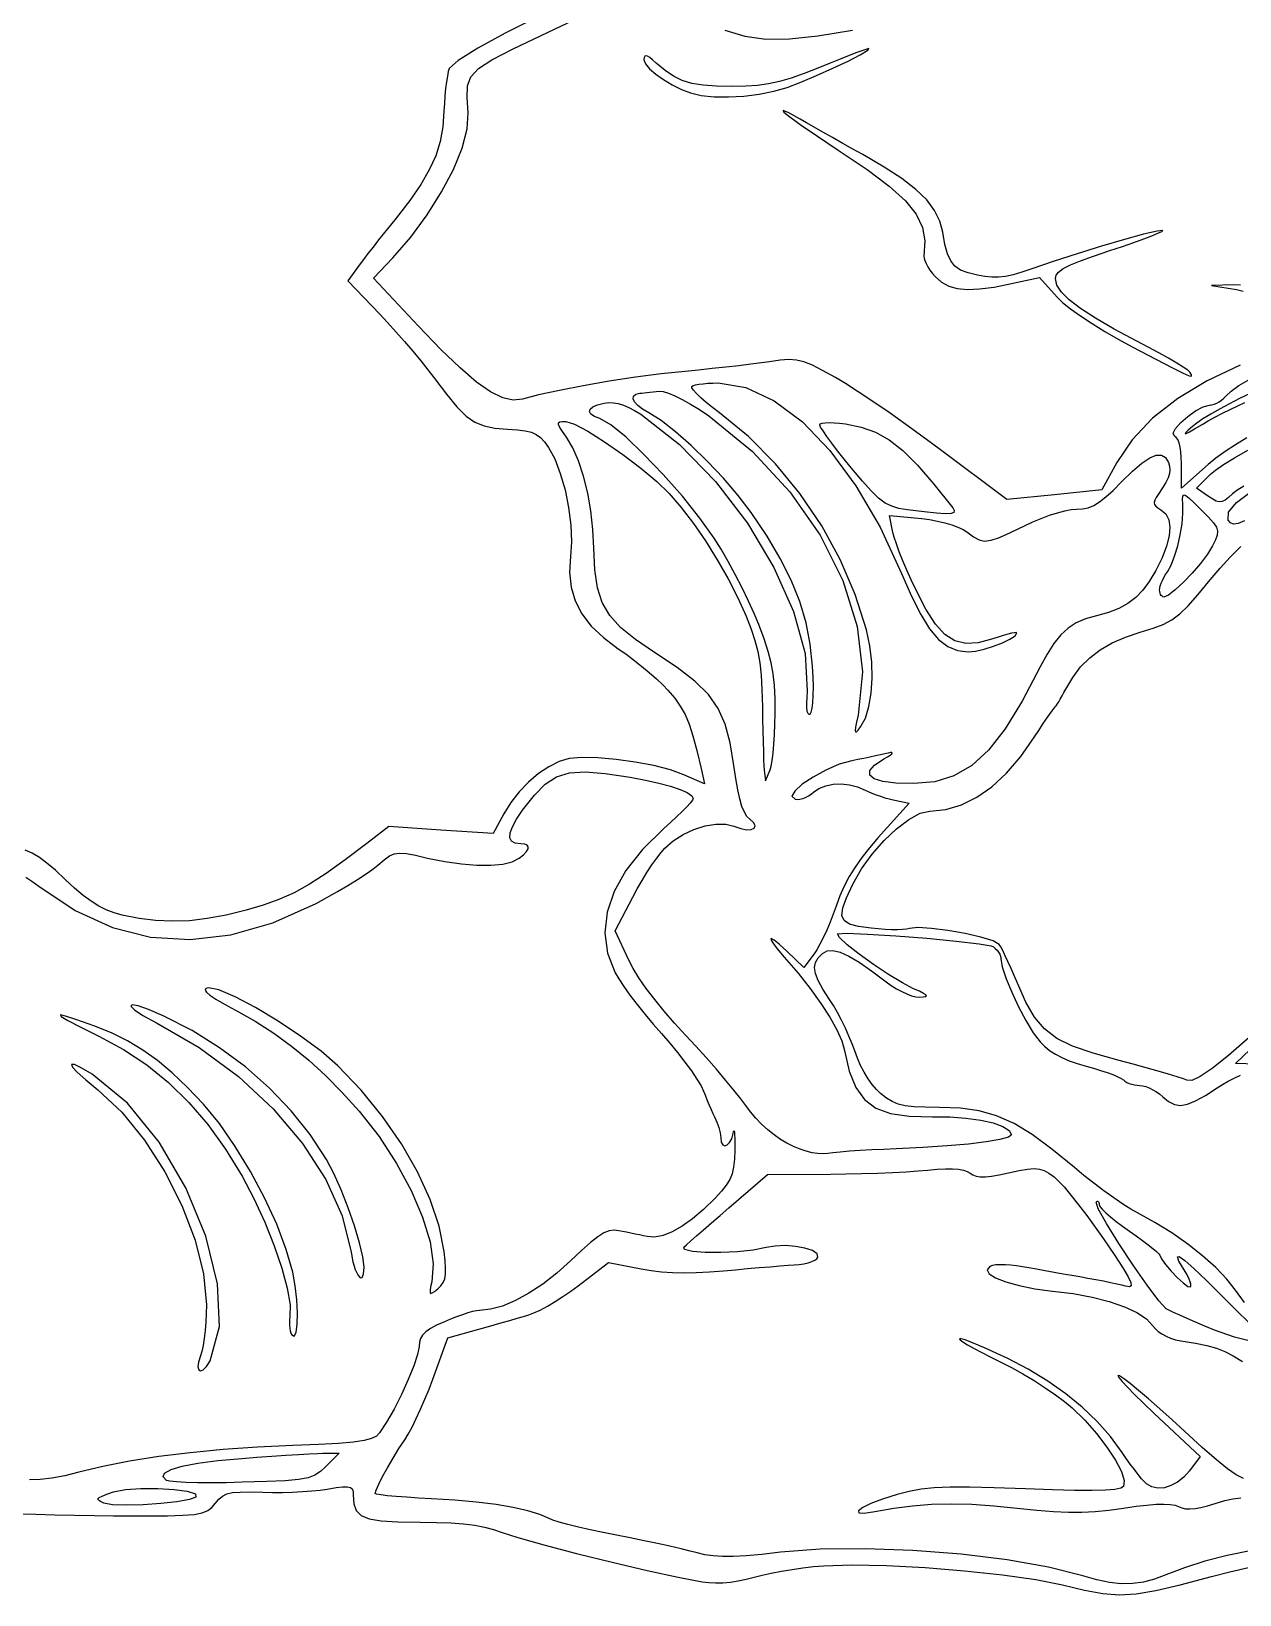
# Model space of a CAD drawing. Header units: metres. Extents: x 225 to 2031, y 224 to 1081.
# Drawn here: x 609.8 to 923.5, y 229.6 to 635.2 of the extents above; entities that cross this region are included whole.
import ezdxf

# ---------------------------------------------------------------- set-up
doc = ezdxf.new("R2010")
doc.units = ezdxf.units.M
doc.layers.add('rockery', color=7, linetype='Continuous')

msp = doc.modelspace()

# ---------------------------------------------------------------- linework, layer by layer
at = {"layer": 'rockery'}
for points in [[(740.97, 638.78), (732.85, 634.65), (725.74, 630.74), (720.58, 627.54), (718.3, 625.53), (718.05, 624.71), (717.8, 623.52), (717.56, 622.03), (717.35, 620.3), (717.17, 618.41), (717.03, 616.42), (716.93, 614.4), (716.62, 610.35), (715.91, 606.56), (714.77, 602.89), (713.11, 599.2), (710.89, 595.37), (708.04, 591.25), (704.5, 586.71), (703.01, 584.86), (701.48, 582.95), (699.96, 581.03), (698.51, 579.18), (697.2, 577.48), (696.07, 575.99), (695.18, 574.79), (692.01, 570.44), (700.25, 561.81), (702.28, 559.63), (704.45, 557.22), (706.67, 554.69), (708.84, 552.14), (710.89, 549.66), (712.72, 547.36), (714.26, 545.34), (717.56, 540.98), (720.28, 537.71), (722.67, 535.35), (724.95, 533.76), (727.35, 532.77), (730.11, 532.23), (733.45, 531.96), (736.02, 531.79), (738.03, 531.55), (739.61, 531.16), (740.89, 530.59), (741.97, 529.77), (742.98, 528.66), (744.05, 527.19), (745.68, 524.21), (747.12, 520.45), (748.34, 516.18), (749.26, 511.63), (749.85, 507.07), (750.05, 502.75), (749.8, 498.91), (749.54, 494.81), (749.93, 490.98), (750.99, 487.39), (752.73, 484.02), (755.16, 480.85), (758.3, 477.85), (762.16, 474.98), (764.09, 473.64), (766.13, 472.12), (768.19, 470.49), (770.19, 468.82), (772.05, 467.17), (773.7, 465.61), (775.05, 464.2), (776.82, 462.13), (778.27, 460.1), (779.49, 457.92), (780.56, 455.4), (781.55, 452.35), (782.56, 448.57), (783.67, 443.87), (784.56, 439.92), (779.18, 442.29), (775.7, 443.54), (771.38, 444.65), (766.57, 445.58), (761.63, 446.27), (756.9, 446.68), (752.73, 446.76), (749.45, 446.46), (746.85, 445.69), (744.15, 444.37), (741.46, 442.58), (738.85, 440.39), (736.42, 437.88), (734.25, 435.11), (732.44, 432.17), (729.67, 427.01), (716.15, 427.94), (702.62, 428.87), (696.93, 424.47), (691.25, 420.17), (686.36, 416.7), (682.02, 413.91), (678, 411.68), (674.08, 409.9), (670.02, 408.42), (665.6, 407.12), (660.37, 405.86), (655.48, 404.97), (650.86, 404.43), (646.42, 404.26), (642.08, 404.44), (637.78, 404.97), (633.42, 405.85), (631.29, 406.45), (629.28, 407.23), (627.32, 408.22), (625.33, 409.46), (623.27, 410.99), (621.06, 412.87), (618.63, 415.12), (616.09, 417.5), (613.88, 419.38), (611.92, 420.84), (610.07, 421.94), (608.25, 422.74)], [(923.6, 548.53), (915.02, 544.51), (907.4, 539.9), (900.87, 534.77), (895.54, 529.2), (891.55, 523.28), (887.71, 516.16), (875.35, 514.93), (862.99, 513.7), (845.47, 526.84), (841.21, 529.99), (836.82, 533.15), (832.45, 536.22), (828.28, 539.09), (824.46, 541.63), (821.16, 543.75), (818.54, 545.31), (815.18, 547.19), (812.54, 548.54), (810.37, 549.41), (808.43, 549.88), (806.47, 550), (804.22, 549.84), (801.44, 549.45), (799.3, 549.14), (796.61, 548.79), (793.49, 548.41), (790.09, 548.02), (786.54, 547.64), (782.96, 547.27), (779.5, 546.94), (773.34, 546.28), (766.65, 545.39), (759.79, 544.35), (753.09, 543.2), (746.87, 542.01), (741.49, 540.82), (737.27, 539.71), (734.87, 539.44), (732.16, 540.05), (729.03, 541.6), (725.38, 544.16), (721.11, 547.81), (716.14, 552.61), (710.35, 558.64), (698.65, 571.14), (703.66, 576.4), (708.34, 581.75), (712.6, 587.53), (716.32, 593.47), (719.37, 599.34), (721.62, 604.88), (722.94, 609.86), (723.21, 614.01), (722.92, 618), (723.04, 620.99), (723.93, 623.36), (725.92, 625.48), (729.39, 627.73), (734.67, 630.48), (742.13, 634.11), (750.68, 638.13)], [(789.82, 635.41), (795.04, 633.86), (800.47, 633.15), (806.61, 633.22), (813.93, 634.01), (822.93, 635.45)], [(923.67, 569.31), (921.92, 569.36), (916.18, 569.17), (922.59, 568.15), (924.36, 567.78)], [(925.32, 529.67), (922.36, 527.9), (919.65, 526.13), (917.26, 524.41), (915.28, 522.79), (908.35, 516.61), (908.35, 523.03), (908.31, 524.6), (908.18, 526.03), (907.99, 527.3), (907.72, 528.37), (907.39, 529.22), (907, 529.82), (906.57, 530.14), (906.2, 530.86), (906.81, 532.11), (908.16, 533.65), (909.98, 535.26), (912.01, 536.7), (913.99, 537.75), (915.65, 538.18), (916.23, 538.25), (916.86, 538.43), (917.51, 538.7), (918.16, 539.06), (918.78, 539.48), (919.34, 539.95), (919.83, 540.47), (921.25, 541.82), (923.24, 543.24), (925.67, 544.65)], [(926.15, 541.22), (923.45, 539.9), (920.79, 538.53), (918.25, 537.15), (915.93, 535.82), (913.92, 534.6), (912.32, 533.53), (911.2, 532.67), (910.11, 531.69), (909.46, 531.06), (909.28, 530.77), (909.59, 530.83), (910.41, 531.26), (911.77, 532.04), (913.7, 533.19), (915.27, 534.1), (917.05, 535.08), (918.98, 536.08), (920.97, 537.08), (922.94, 538.02), (924.81, 538.87)], [(924.51, 517.15), (922.73, 515.99), (921.62, 515.14), (920.54, 514.18), (919.65, 513.52), (918.88, 513.16), (918.16, 513.08), (917.39, 513.28), (916.5, 513.75), (915.4, 514.48), (912.29, 516.66), (915.86, 520.24), (917.17, 521.3), (919.3, 522.75), (922.13, 524.5), (925.53, 526.48)], [(924.69, 508.15), (923.06, 507.48), (921.89, 507.32), (921.07, 507.62), (920.46, 508.32), (920.46, 508.32), (920.54, 510.38), (922.66, 512.93), (926.44, 515.77)], [(925.94, 374.15), (920.52, 369.44), (916.32, 366.09), (913.21, 363.97), (911.06, 362.99), (909.73, 363.02), (908.84, 363.38), (907.24, 363.91), (905.02, 364.59), (902.3, 365.38), (899.18, 366.26), (895.78, 367.18), (892.19, 368.13), (885.39, 370.03), (880.09, 371.88), (875.99, 373.9), (872.8, 376.33), (870.23, 379.37), (867.97, 383.27), (865.75, 388.23), (864.93, 390.18), (864.11, 392.06), (863.32, 393.8), (862.59, 395.35), (861.95, 396.65), (861.42, 397.63), (861.04, 398.23), (859.44, 399.16), (856.3, 400.14), (852.2, 401.09), (847.72, 401.89), (843.43, 402.44), (839.91, 402.64), (837.72, 402.39), (837.01, 402.23), (835.96, 402.12), (834.64, 402.07), (833.1, 402.08), (831.41, 402.14), (829.62, 402.27), (827.8, 402.46), (824.5, 402.93), (822.18, 403.54), (820.78, 404.45), (820.22, 405.79), (820.46, 407.72), (821.43, 410.39), (823.07, 413.94), (825.29, 417.86), (828.05, 421.68), (831.14, 425.22), (834.37, 428.29), (837.56, 430.71), (840.51, 432.3), (843.02, 432.87), (847.19, 433.27), (851.27, 434.45), (855.27, 436.43), (859.16, 439.18), (862.96, 442.71), (866.65, 447.02), (870.22, 452.09), (871.29, 453.74), (872.31, 455.29), (873.25, 456.69), (874.08, 457.91), (874.76, 458.88), (875.27, 459.57), (875.56, 459.92), (875.79, 460.19), (876.1, 460.63), (876.48, 461.22), (876.9, 461.93), (877.36, 462.73), (877.84, 463.59), (878.31, 464.49), (880.11, 467.54), (882.18, 470.24), (884.56, 472.62), (887.27, 474.7), (890.34, 476.49), (893.79, 478.01), (897.66, 479.3), (900.98, 480.3), (903.61, 481.28), (905.83, 482.44), (907.9, 483.99), (910.07, 486.1), (912.63, 489), (915.82, 492.86), (918.38, 495.87), (921.03, 498.75), (923.78, 501.5)], [(608.41, 415.72), (609.97, 414.71), (611.79, 413.34), (621.2, 407.05), (630.86, 402.65), (640.79, 400.14), (651.02, 399.51), (661.57, 400.76), (672.47, 403.9), (683.73, 408.92), (686.52, 410.42), (689.31, 411.99), (692, 413.57), (694.49, 415.11), (696.69, 416.54), (698.49, 417.8), (699.79, 418.84), (701.43, 420.25), (702.76, 421.22), (704.01, 421.79), (705.41, 421.98), (707.16, 421.84), (709.5, 421.4), (712.64, 420.67), (717.14, 419.75), (721.44, 419.14), (725.45, 418.82), (729.05, 418.81), (732.16, 419.11), (734.65, 419.71), (736.43, 420.61), (737.56, 421.54), (738.33, 422.35), (738.75, 423.04), (738.81, 423.59), (738.52, 423.99), (737.88, 424.24), (736.87, 424.33), (735.43, 424.51), (734.49, 425.05), (734.05, 425.94), (734.11, 427.2), (734.68, 428.8), (735.74, 430.76), (737.31, 433.06), (740.39, 436.98), (743.23, 439.84), (746.16, 441.73), (749.5, 442.76), (753.59, 443.02), (758.73, 442.62), (765.27, 441.65), (769.2, 440.92), (772.72, 440.14), (775.75, 439.31), (778.22, 438.48), (780.07, 437.65), (781.23, 436.85), (781.62, 436.11), (781.41, 435.68), (780.83, 434.94), (779.93, 433.94), (778.74, 432.73), (777.32, 431.36), (775.71, 429.86), (773.96, 428.3), (768.44, 422.9), (764.13, 417.45), (761.06, 412.01), (759.24, 406.6), (758.67, 401.25), (759.37, 395.99), (761.35, 390.87), (762.27, 389.3), (763.57, 387.34), (765.2, 385.1), (767.07, 382.65), (769.11, 380.11), (771.24, 377.57), (773.4, 375.12), (775.53, 372.69), (777.58, 370.21), (779.48, 367.76), (781.18, 365.44), (782.59, 363.34), (783.66, 361.55), (784.32, 360.17), (784.77, 358.98), (785.26, 357.77), (785.75, 356.57), (786.24, 355.42), (786.69, 354.39), (787.11, 353.5), (787.45, 352.8), (787.75, 352.18), (788.03, 351.5), (788.27, 350.78), (788.47, 350.07), (788.62, 349.37), (788.72, 348.73), (788.76, 348.17), (788.9, 346.98), (789.28, 346.28), (789.82, 346.05), (790.44, 346.25), (791.06, 346.86), (791.6, 347.86), (791.97, 349.22), (792.1, 349.76), (792.21, 349.87), (792.3, 349.59), (792.37, 348.94), (792.41, 347.94), (792.43, 346.63), (792.41, 345.02), (792.32, 342.53), (792.11, 340.49), (791.73, 338.78), (791.11, 337.25), (790.2, 335.78), (788.96, 334.23), (787.32, 332.47), (784.32, 329.53), (781.45, 327.09), (778.73, 325.14), (776.17, 323.7), (773.79, 322.76), (771.61, 322.35), (769.64, 322.48), (768.71, 322.67), (767.66, 322.89), (766.55, 323.12), (765.42, 323.36), (764.31, 323.59), (763.27, 323.8), (762.34, 324), (761.09, 324.13), (759.83, 323.96), (758.46, 323.41), (756.87, 322.42), (754.97, 320.93), (752.64, 318.88), (749.8, 316.2), (746.19, 312.96), (742.57, 310.14), (738.98, 307.76), (735.48, 305.86), (732.14, 304.46), (729, 303.6), (726.11, 303.31), (725.37, 303.23), (724.35, 303.01), (723.11, 302.67), (721.7, 302.21), (720.18, 301.67), (718.61, 301.06), (717.04, 300.39), (715.01, 299.45), (713.42, 298.59), (712.23, 297.77), (711.38, 296.94), (710.83, 296.05), (710.54, 295.07), (710.45, 293.95), (710.09, 291.91), (709.12, 288.94), (707.67, 285.37), (705.91, 281.52), (703.98, 277.71), (702.03, 274.29), (700.21, 271.56), (699.37, 270.72), (698.11, 270.06), (696.21, 269.55), (693.44, 269.15), (689.58, 268.83), (684.4, 268.56), (677.68, 268.3), (668.55, 267.88), (659.64, 267.24), (651.05, 266.4), (642.9, 265.38), (635.29, 264.18), (628.35, 262.83), (622.18, 261.33), (618.49, 260.42), (615.14, 259.79), (612.11, 259.45), (609.38, 259.38)], [(924.69, 305.33), (922.39, 308.58), (920.13, 311.45), (917.25, 314.45), (913.84, 317.5), (910, 320.52), (905.84, 323.43), (901.46, 326.15), (896.94, 328.61), (895.22, 329.57), (893.12, 330.89), (890.76, 332.5), (888.22, 334.32), (885.61, 336.29), (883.04, 338.33), (880.59, 340.36), (874.74, 345.17), (869.59, 348.94), (864.88, 351.77), (860.37, 353.78), (855.81, 355.08), (850.95, 355.78), (845.54, 355.99), (841.84, 356.02), (838.93, 356.15), (836.64, 356.4), (834.8, 356.84), (833.24, 357.49), (831.78, 358.39), (830.26, 359.59), (829.15, 360.65), (828.06, 361.94), (826.99, 363.43), (825.99, 365.09), (825.06, 366.86), (824.23, 368.72), (823.53, 370.62), (822.86, 372.48), (822.04, 374.49), (821.11, 376.58), (820.1, 378.65), (819.06, 380.64), (818.02, 382.45), (817.02, 384.01), (815.3, 386.66), (814.08, 388.87), (813.36, 390.71), (813.12, 392.26), (813.36, 393.6), (814.05, 394.79), (815.19, 395.93), (816.39, 396.57), (817.88, 396.69), (819.72, 396.26), (821.97, 395.26), (824.68, 393.66), (827.92, 391.43), (831.74, 388.55), (833.03, 387.62), (834.38, 386.77), (835.75, 386.02), (837.07, 385.41), (838.31, 384.94), (839.39, 384.66), (840.28, 384.58), (841.31, 384.64), (841.95, 384.74), (842.18, 384.92), (842, 385.19), (841.38, 385.57), (840.32, 386.1), (838.8, 386.78), (835.91, 388.28), (832.3, 390.49), (828.41, 393.1), (824.7, 395.78), (821.6, 398.2), (819.57, 400.05), (819.05, 401), (821.38, 401.15), (826.82, 400.95), (834.18, 400.49), (842.28, 399.86), (849.91, 399.15), (855.87, 398.46), (858.98, 397.89), (859.53, 397.62), (860.03, 397.25), (860.48, 396.8), (860.86, 396.29), (861.16, 395.75), (861.35, 395.19), (861.43, 394.63), (861.82, 392.42), (862.82, 389.38), (864.28, 385.84), (866.05, 382.11), (867.97, 378.52), (869.89, 375.37), (871.66, 373), (872.81, 371.83), (874.13, 370.77), (875.62, 369.79), (877.31, 368.9), (879.19, 368.09), (881.27, 367.35), (883.57, 366.69), (885.5, 366.16), (887.34, 365.6), (889.04, 365.03), (890.54, 364.48), (891.79, 363.96), (892.71, 363.49), (893.26, 363.11), (893.66, 362.78), (894.17, 362.48), (894.77, 362.22), (895.43, 362), (896.13, 361.83), (896.83, 361.72), (897.51, 361.68), (898.24, 361.6), (899.08, 361.38), (899.98, 361.02), (900.91, 360.56), (901.83, 360.01), (902.71, 359.38), (903.51, 358.7), (905.02, 357.48), (906.52, 356.74), (908.11, 356.52), (909.91, 356.82), (912.02, 357.67), (914.56, 359.09), (917.64, 361.08), (918.97, 361.93), (920.46, 362.76), (922.05, 363.57), (923.67, 364.31)], [(927.83, 367.23), (922.39, 367.38), (937.79, 382.08)], [(926.61, 241.07), (920.24, 239.73), (914.41, 238.23), (909.1, 236.56), (904.32, 234.73), (901.33, 233.61), (898.45, 232.85), (895.61, 232.45), (892.7, 232.41), (889.64, 232.73), (886.35, 233.4), (882.73, 234.43), (882.73, 234.43), (873.81, 236.72), (863.07, 238.62), (851.13, 240.08), (838.63, 241.06), (826.24, 241.51), (814.57, 241.36), (804.29, 240.58), (799.41, 240.04), (795.37, 239.67), (792, 239.47), (789.18, 239.45), (786.77, 239.61), (784.62, 239.93), (782.6, 240.43), (780.84, 240.89), (778.46, 241.47), (775.59, 242.13), (772.35, 242.84), (768.87, 243.58), (765.28, 244.31), (761.71, 245.01), (758.22, 245.71), (754.89, 246.42), (751.81, 247.12), (749.09, 247.79), (746.84, 248.39), (745.18, 248.91), (744.19, 249.31), (741.82, 250.38), (738.7, 251.35), (734.88, 252.21), (730.43, 252.97), (725.37, 253.6), (719.76, 254.11), (713.65, 254.47), (710.32, 254.65), (707.25, 254.84), (704.54, 255.05), (702.28, 255.25), (700.55, 255.46), (699.45, 255.64), (699.06, 255.81), (699.31, 256.69), (699.98, 258.21), (701, 260.2), (702.28, 262.52), (703.72, 264.99), (705.24, 267.47), (706.75, 269.78), (707.63, 271.2), (708.64, 273.06), (709.73, 275.26), (710.86, 277.7), (711.99, 280.28), (713.07, 282.91), (714.05, 285.5), (717.96, 296.22), (725.95, 298.45), (727.91, 299), (729.97, 299.58), (732.04, 300.16), (734.05, 300.74), (735.92, 301.28), (737.58, 301.76), (738.93, 302.15), (740.27, 302.65), (741.91, 303.42), (743.77, 304.42), (745.76, 305.59), (747.81, 306.89), (749.83, 308.28), (751.76, 309.71), (759.61, 315.78), (768.13, 314.08), (770.7, 313.64), (773.39, 313.33), (776.22, 313.14), (779.21, 313.07), (782.41, 313.13), (785.82, 313.3), (789.47, 313.6), (792.55, 313.89), (795.66, 314.17), (798.7, 314.43), (801.55, 314.66), (804.1, 314.86), (806.24, 315.02), (807.85, 315.12), (809.14, 315.23), (810.36, 315.42), (811.46, 315.67), (812.41, 315.98), (813.18, 316.33), (813.72, 316.71), (814, 317.11), (813.75, 318.02), (812.54, 318.83), (810.61, 319.48), (808.2, 319.93), (805.55, 320.13), (802.9, 320.03), (800.51, 319.6), (797.21, 318.95), (793.13, 318.53), (788.78, 318.34), (784.7, 318.37), (781.39, 318.63), (779.38, 319.09), (779.18, 319.77), (779.85, 320.36), (780.97, 321.34), (782.47, 322.65), (784.29, 324.23), (786.34, 326.02), (788.57, 327.95), (790.89, 329.97), (800.86, 338.62), (817.23, 338.69), (821.21, 338.73), (825.33, 338.82), (829.42, 338.94), (833.34, 339.1), (836.93, 339.28), (840.04, 339.49), (842.51, 339.71), (844.97, 339.93), (847.11, 340.05), (848.95, 340.05), (850.49, 339.95), (851.76, 339.73), (852.75, 339.4), (853.48, 338.95), (854.21, 338.46), (855.08, 338.14), (856.14, 337.98), (857.45, 337.99), (859.08, 338.17), (861.07, 338.51), (863.49, 339.02), (866.26, 339.62), (868.41, 339.98), (870.09, 340.11), (871.46, 339.99), (872.67, 339.59), (873.89, 338.92), (875.27, 337.94), (876.38, 336.94), (877.87, 335.34), (879.65, 333.24), (881.65, 330.75), (883.78, 327.95), (885.97, 324.95), (888.13, 321.85), (891.01, 317.6), (893.1, 314.38), (894.48, 312.06), (895.19, 310.54), (895.29, 309.7), (894.83, 309.41), (893.86, 309.58), (892.88, 309.84), (891.54, 310.15), (889.91, 310.5), (888.08, 310.87), (886.1, 311.26), (884.05, 311.63), (882.01, 311.99), (879.89, 312.35), (877.61, 312.75), (875.27, 313.16), (872.95, 313.58), (870.76, 313.98), (868.77, 314.34), (867.08, 314.66), (865.56, 314.91), (864.07, 315.08), (862.64, 315.17), (861.33, 315.18), (860.2, 315.12), (859.28, 314.97), (858.65, 314.74), (857.88, 313.83), (858.43, 312.81), (860.11, 311.75), (862.77, 310.7), (866.24, 309.74), (870.33, 308.93), (874.89, 308.34), (880.2, 307.67), (885.14, 306.74), (889.62, 305.59), (893.53, 304.25), (896.78, 302.75), (899.25, 301.14), (900.86, 299.43), (901.49, 298.63), (902.3, 297.89), (903.26, 297.21), (904.34, 296.61), (905.53, 296.11), (906.8, 295.71), (908.14, 295.43), (911.95, 294.79), (914.96, 294.19), (917.42, 293.52), (919.59, 292.68), (921.75, 291.57), (924.15, 290.08)], [(927.29, 295.05), (922.11, 296.37), (916.89, 298.23), (916.89, 298.23), (914.4, 299.26), (912.02, 300.26), (909.82, 301.21), (907.88, 302.07), (906.28, 302.81), (905.1, 303.38), (904.4, 303.77), (902.47, 305.81), (899.42, 309.87), (895.77, 315.1), (892.08, 320.7), (888.89, 325.84), (886.73, 329.69), (886.17, 331.43), (886.36, 331.58), (886.53, 331.64), (886.68, 331.62), (886.81, 331.52), (886.91, 331.34), (886.97, 331.09), (887, 330.77), (887.2, 330.29), (887.8, 329.57), (888.72, 328.65), (889.94, 327.58), (891.39, 326.41), (893.04, 325.16), (894.83, 323.89), (896.62, 322.63), (898.27, 321.44), (899.73, 320.34), (900.95, 319.37), (901.88, 318.58), (902.48, 318), (902.7, 317.66), (903.13, 316.66), (904.19, 315.2), (905.64, 313.51), (907.25, 311.85), (908.78, 310.45), (910, 309.56), (910.67, 309.43), (910.78, 309.7), (910.76, 310.13), (910.61, 310.71), (910.36, 311.4), (910, 312.17), (909.55, 313), (909.01, 313.86), (907.68, 316.07), (907.28, 317.2), (907.79, 317.27), (909.23, 316.28), (911.58, 314.22), (914.84, 311.11), (919.01, 306.94), (922.78, 303.13), (925.64, 300.38)], [(924.48, 259.74), (922.55, 260.68), (920.26, 262.23), (917.4, 264.53), (913.76, 267.74), (909.14, 271.99), (905.9, 274.96), (902.76, 277.78), (899.83, 280.34), (897.21, 282.58), (895, 284.39), (893.31, 285.69), (892.23, 286.39), (891.84, 286.45), (892.1, 285.93), (892.95, 284.89), (894.33, 283.39), (896.19, 281.48), (898.49, 279.23), (901.15, 276.69), (913.17, 265.42), (910.41, 261.7), (908.96, 260.06), (907.34, 258.78), (905.63, 257.86), (903.9, 257.33), (902.22, 257.21), (900.66, 257.53), (899.3, 258.3), (898.74, 258.84), (897.99, 259.67), (897.11, 260.75), (896.12, 262.02), (895.07, 263.43), (893.99, 264.94), (892.93, 266.49), (889.9, 270.6), (886.45, 274.5), (882.59, 278.2), (878.33, 281.69), (873.65, 284.97), (868.58, 288.04), (863.11, 290.89), (860.4, 292.17), (857.87, 293.32), (855.61, 294.31), (853.69, 295.1), (852.18, 295.66), (851.16, 295.96), (850.71, 295.97), (850.87, 295.69), (851.6, 295.15), (852.83, 294.39), (854.5, 293.45), (856.54, 292.37), (858.88, 291.18), (861.46, 289.91), (864.24, 288.5), (867.17, 286.87), (870.12, 285.1), (872.99, 283.26), (875.66, 281.43), (878.01, 279.67), (879.94, 278.06), (883.24, 274.84), (886.31, 271.36), (889.01, 267.85), (891.2, 264.51), (892.74, 261.55), (893.49, 259.19), (893.33, 257.62), (892.62, 257.18), (891.07, 256.85), (888.6, 256.65), (885.13, 256.57), (880.56, 256.6), (874.83, 256.75), (867.84, 257.01), (859.76, 257.32), (853.36, 257.48), (848.28, 257.48), (844.2, 257.3), (840.77, 256.93), (837.66, 256.35), (834.53, 255.56), (830.75, 254.38), (827.74, 253.22), (825.63, 252.17), (824.54, 251.34), (824.61, 250.83), (825.97, 250.74), (828.76, 251.17), (833.66, 252.04), (838.53, 252.66), (843.48, 253.03), (848.58, 253.15), (853.92, 253.02), (859.61, 252.65), (865.73, 252.04), (870.82, 251.5), (875.17, 251.13), (879, 250.95), (882.52, 250.95), (885.94, 251.13), (889.47, 251.5), (893.33, 252.04), (896.55, 252.51), (899.35, 252.83), (901.76, 253.03), (903.78, 253.08), (905.42, 253), (906.69, 252.79), (907.61, 252.44), (908.45, 252.08), (909.42, 251.88), (910.56, 251.84), (911.88, 251.95), (913.39, 252.21), (915.13, 252.64), (917.1, 253.23), (919.57, 253.98), (921.71, 254.47), (923.74, 254.71)], [(606.52, 250.57), (611, 250.42), (615.9, 250.29), (621.04, 250.18), (626.2, 250.1), (631.17, 250.04), (635.77, 250.01), (639.77, 250.01), (645.14, 250.07), (649.17, 250.18), (652.1, 250.41), (654.17, 250.79), (655.62, 251.37), (656.69, 252.19), (657.63, 253.29), (658.53, 254.36), (659.47, 255.15), (660.6, 255.7), (662.07, 256.04), (664.02, 256.2), (666.6, 256.23), (669.94, 256.14), (672.38, 256.09), (674.97, 256.1), (677.61, 256.18), (680.2, 256.31), (682.63, 256.48), (684.8, 256.7), (686.6, 256.96), (688.9, 257.34), (690.61, 257.55), (691.82, 257.57), (692.63, 257.39), (693.1, 256.99), (693.33, 256.35), (693.39, 255.45), (693.56, 253.13), (694.17, 251.38), (695.41, 250.12), (697.49, 249.28), (700.61, 248.77), (704.96, 248.5), (710.76, 248.41), (715.01, 248.34), (718.74, 248.18), (722.02, 247.93), (724.91, 247.57), (727.46, 247.09), (729.74, 246.5), (731.81, 245.78), (736.07, 244.38), (742.86, 242.47), (751.32, 240.27), (760.54, 237.99), (769.64, 235.86), (777.74, 234.09), (783.94, 232.9), (785.63, 232.7), (787.42, 232.62), (789.3, 232.68), (791.26, 232.86), (793.29, 233.16), (795.36, 233.58), (797.47, 234.13), (799.49, 234.65), (801.88, 235.17), (804.52, 235.67), (807.3, 236.13), (810.11, 236.53), (812.85, 236.85), (815.4, 237.08), (822.77, 237.31), (831.8, 237.14), (841.8, 236.61), (852.05, 235.79), (861.88, 234.73), (870.57, 233.48), (877.43, 232.11), (883.18, 230.74), (887.92, 229.88), (892.2, 229.56), (896.59, 229.81), (901.68, 230.65), (908.02, 232.13), (916.18, 234.28), (920.91, 235.49), (925.74, 236.61)]]:
    msp.add_lwpolyline(points, dxfattribs=at)
for points in [[(806.03, 620.62), (809.51, 621.94), (813.6, 623.66), (817.85, 625.56), (821.8, 627.44), (824.98, 629.06), (826.94, 630.22), (827.2, 630.68), (826.71, 630.56), (825.65, 630.19), (824.09, 629.62), (822.1, 628.86), (819.77, 627.95), (817.17, 626.91), (814.38, 625.79), (810.45, 624.23), (807.06, 623.03), (804.04, 622.14), (801.19, 621.51), (798.34, 621.11), (795.29, 620.9), (791.87, 620.83), (787.68, 620.89), (784.2, 621.15), (781.29, 621.64), (778.77, 622.41), (776.49, 623.52), (774.3, 625.01), (772.03, 626.92), (771.09, 627.75), (770.33, 628.33), (769.75, 628.68), (769.32, 628.79), (769.04, 628.67), (768.88, 628.33), (768.83, 627.77), (769.21, 626.73), (770.28, 625.46), (771.89, 624.06), (773.9, 622.63), (776.17, 621.27), (778.56, 620.08), (780.93, 619.17), (783.7, 618.53), (787.05, 618.19), (790.8, 618.14), (794.75, 618.37), (798.73, 618.87), (802.55, 619.62), (806.03, 620.62)], [(910.51, 546.73), (909.97, 547.23), (908.82, 548.02), (907.13, 549.07), (904.99, 550.32), (902.49, 551.72), (899.71, 553.23), (896.74, 554.79), (890.88, 557.91), (886.04, 560.71), (882.18, 563.22), (879.24, 565.48), (877.19, 567.5), (876, 569.34), (875.61, 571.01), (875.81, 571.87), (876.47, 572.71), (877.68, 573.59), (879.52, 574.54), (882.1, 575.6), (885.49, 576.84), (889.79, 578.29), (893.02, 579.36), (895.97, 580.38), (898.54, 581.3), (900.66, 582.1), (902.25, 582.75), (903.21, 583.21), (903.47, 583.45), (902.01, 583.32), (898.51, 582.49), (893.52, 581.13), (887.58, 579.4), (881.24, 577.45), (875.03, 575.45), (869.51, 573.55), (866.91, 572.66), (864.67, 572.01), (862.68, 571.58), (860.85, 571.36), (859.1, 571.34), (857.32, 571.51), (855.42, 571.85), (852.94, 572.47), (851.02, 573.23), (849.56, 574.23), (848.45, 575.59), (847.62, 577.44), (846.95, 579.87), (846.37, 583.02), (845.62, 585.94), (844.26, 588.71), (842.23, 591.42), (839.43, 594.14), (835.79, 596.95), (831.22, 599.94), (825.65, 603.18), (823.09, 604.61), (820.44, 606.09), (817.8, 607.57), (815.28, 608.98), (812.98, 610.29), (810.98, 611.42), (809.4, 612.32), (806.4, 613.98), (805, 614.59), (805.14, 614.22), (806.72, 612.94), (809.66, 610.83), (813.87, 607.94), (819.26, 604.35), (826.75, 599.28), (832.49, 594.96), (836.68, 591.18), (839.5, 587.7), (841.12, 584.3), (841.73, 580.77), (841.51, 576.86), (841.53, 576.33), (841.71, 575.67), (842.04, 574.9), (842.5, 574.08), (843.06, 573.22), (843.71, 572.35), (844.43, 571.53), (846.07, 570.09), (847.94, 569.05), (850.15, 568.42), (852.79, 568.17), (855.95, 568.31), (859.74, 568.82), (864.23, 569.69), (871.51, 571.25), (876.05, 566.19), (877.49, 564.81), (879.56, 563.17), (882.14, 561.32), (885.13, 559.34), (888.43, 557.3), (891.93, 555.27), (895.54, 553.31), (901.67, 550.1), (906, 547.86), (908.8, 546.46), (910.36, 545.77), (910.97, 545.67), (910.93, 546.04), (910.51, 546.73)], [(805.92, 346.71), (804.28, 347.67), (802.61, 348.84), (800.95, 350.17), (799.35, 351.64), (797.84, 353.2), (796.45, 354.82), (795.24, 356.46), (793.95, 358.25), (792.18, 360.5), (790.04, 363.09), (787.62, 365.93), (785.01, 368.89), (782.31, 371.87), (779.62, 374.75), (776.77, 377.83), (774.09, 380.92), (771.62, 383.95), (769.41, 386.86), (767.52, 389.58), (765.99, 392.04), (764.87, 394.18), (761.39, 401.78), (765.96, 410.56), (767.1, 412.67), (768.34, 414.82), (769.62, 416.91), (770.91, 418.89), (772.14, 420.66), (773.26, 422.15), (774.23, 423.28), (776.39, 425.17), (778.97, 426.79), (781.8, 428.08), (784.7, 428.99), (787.52, 429.48), (790.08, 429.47), (792.2, 428.93), (793.96, 428.3), (795.47, 428.03), (796.66, 428.09), (797.43, 428.43), (797.69, 429.01), (797.35, 429.8), (796.32, 430.75), (795.57, 431.49), (794.89, 432.59), (794.27, 434.08), (793.7, 436), (793.17, 438.38), (792.66, 441.27), (792.16, 444.69), (791.2, 450.55), (789.91, 455.39), (788.09, 459.48), (785.55, 463.12), (782.08, 466.57), (777.49, 470.11), (771.6, 474.03), (766.61, 477.39), (762.78, 480.49), (759.96, 483.59), (758, 486.94), (756.76, 490.8), (756.08, 495.41), (755.83, 501.04), (755.59, 505.9), (755.05, 510.72), (754.23, 515.37), (753.16, 519.73), (751.87, 523.69), (750.4, 527.1), (748.77, 529.86), (747.73, 531.33), (747.03, 532.4), (746.68, 533.14), (746.65, 533.59), (746.97, 533.84), (747.61, 533.94), (748.57, 533.95), (750.78, 533.26), (754.27, 531.4), (758.6, 528.66), (763.32, 525.37), (767.99, 521.84), (772.17, 518.36), (775.41, 515.25), (778.51, 511.66), (781.68, 507.5), (784.83, 502.93), (787.85, 498.08), (790.67, 493.12), (793.19, 488.18), (795.32, 483.41), (796.63, 480.07), (797.64, 477.08), (798.39, 474.23), (798.92, 471.31), (799.27, 468.09), (799.47, 464.37), (799.57, 459.92), (799.62, 456.75), (799.68, 453.69), (799.74, 450.85), (799.82, 448.31), (799.89, 446.18), (799.97, 444.56), (800.04, 443.55), (800.35, 440.7), (801.57, 443.55), (801.85, 444.51), (802.12, 446), (802.36, 447.92), (802.56, 450.19), (802.73, 452.72), (802.84, 455.42), (802.89, 458.19), (802.88, 462.08), (802.73, 465.43), (802.41, 468.44), (801.88, 471.32), (801.1, 474.28), (800.03, 477.52), (798.64, 481.26), (797.46, 484.14), (796, 487.35), (794.33, 490.76), (792.54, 494.23), (790.68, 497.62), (788.83, 500.81), (787.07, 503.64), (783.34, 508.88), (778.81, 514.52), (773.85, 520.16), (768.84, 525.39), (764.18, 529.83), (760.24, 533.05), (757.42, 534.67), (755.98, 535.25), (755.08, 535.86), (754.72, 536.49), (754.89, 537.12), (755.58, 537.7), (756.79, 538.23), (758.5, 538.68), (759.69, 538.83), (760.91, 538.8), (762.17, 538.59), (763.49, 538.19), (764.9, 537.59), (766.41, 536.79), (768.04, 535.79), (778.05, 527.99), (787.39, 518.38), (795.68, 507.54), (802.57, 496.09), (807.69, 484.62), (810.69, 473.73), (811.2, 464.03), (811.07, 462.32), (811.01, 460.87), (811.04, 459.7), (811.15, 458.82), (811.34, 458.24), (811.6, 457.97), (811.94, 458.03), (812.26, 458.52), (812.51, 459.52), (812.69, 460.98), (812.79, 462.85), (812.81, 465.08), (812.76, 467.63), (812.62, 470.44), (812.01, 476.14), (810.9, 481.71), (809.26, 487.21), (807.04, 492.74), (804.22, 498.38), (800.77, 504.21), (796.64, 510.31), (793.29, 514.7), (789.44, 519.19), (785.3, 523.58), (781.09, 527.69), (777.01, 531.29), (773.27, 534.19), (770.08, 536.18), (768.45, 537.14), (767.22, 538.09), (766.4, 539), (766.03, 539.82), (766.12, 540.5), (766.69, 540.99), (767.76, 541.26), (768.25, 541.31), (768.87, 541.37), (769.59, 541.44), (770.37, 541.52), (771.18, 541.61), (772, 541.69), (772.79, 541.78), (773.82, 541.7), (775.18, 541.31), (776.85, 540.63), (778.76, 539.67), (780.9, 538.46), (783.21, 537.02), (785.66, 535.36), (797.02, 526.13), (806.73, 515.71), (814.61, 504.43), (820.49, 492.66), (824.2, 480.73), (825.56, 468.99), (824.41, 457.78), (824, 455.94), (823.74, 454.61), (823.65, 453.78), (823.73, 453.4), (823.98, 453.45), (824.41, 453.89), (825.03, 454.69), (826.3, 457), (827.23, 459.97), (827.83, 463.47), (828.07, 467.35), (827.94, 471.47), (827.46, 475.7), (826.59, 479.89), (823.69, 489.09), (819.78, 498.14), (814.96, 506.9), (809.33, 515.22), (802.97, 522.97), (795.99, 530.01), (788.47, 536.19), (786.64, 537.58), (785, 538.9), (783.6, 540.11), (782.47, 541.18), (781.68, 542.05), (781.25, 542.68), (781.23, 543.04), (781.59, 543.24), (782.23, 543.43), (783.11, 543.59), (784.18, 543.73), (785.39, 543.83), (786.72, 543.9), (788.12, 543.92), (795.3, 542.74), (802.63, 539.31), (809.94, 533.8), (817.07, 526.39), (823.85, 517.25), (830.12, 506.55), (835.7, 494.47), (838.26, 488.58), (840.66, 483.82), (842.99, 480.12), (845.31, 477.38), (847.7, 475.53), (850.23, 474.49), (852.98, 474.16), (854.88, 474.35), (857.16, 474.88), (859.57, 475.63), (861.86, 476.52), (863.8, 477.46), (865.14, 478.35), (865.64, 479.09), (865.47, 479.17), (865, 479.13), (864.25, 478.99), (863.28, 478.74), (862.11, 478.42), (860.79, 478.01), (859.35, 477.54), (855.61, 476.53), (852.39, 476.34), (849.55, 477.02), (846.95, 478.68), (844.48, 481.39), (841.99, 485.24), (839.36, 490.32), (838.19, 492.82), (837.07, 495.35), (836.03, 497.81), (835.11, 500.11), (834.35, 502.17), (833.79, 503.88), (833.45, 505.17), (832.57, 509.58), (840.92, 508.74), (842.99, 508.47), (845.02, 508.11), (846.95, 507.65), (848.74, 507.12), (850.32, 506.54), (851.65, 505.91), (852.66, 505.27), (854.35, 504.03), (855.8, 503.23), (857.26, 502.92), (858.95, 503.11), (861.1, 503.83), (863.95, 505.1), (867.74, 506.95), (869.81, 507.91), (871.97, 508.8), (874.12, 509.59), (876.19, 510.24), (878.09, 510.74), (879.75, 511.06), (881.09, 511.17), (882.68, 511.27), (884.15, 511.57), (885.59, 512.15), (887.09, 513.06), (888.73, 514.35), (890.61, 516.07), (892.82, 518.29), (895.64, 521.06), (898.07, 523.13), (900.11, 524.5), (901.81, 525.2), (903.18, 525.22), (904.23, 524.58), (904.99, 523.28), (905.27, 522.34), (905.35, 521.4), (905.23, 520.43), (904.88, 519.35), (904.29, 518.12), (903.44, 516.69), (902.31, 515.01), (901.77, 514.18), (901.43, 513.49), (901.3, 512.92), (901.39, 512.42), (901.7, 511.96), (902.24, 511.51), (903.01, 511.03), (904.29, 509.94), (905.08, 508.44), (905.37, 506.53), (905.18, 504.24), (904.49, 501.58), (903.32, 498.57), (901.66, 495.24), (900, 492.45), (898.3, 490.13), (896.47, 488.23), (894.43, 486.67), (892.11, 485.41), (889.42, 484.38), (886.28, 483.52), (883.48, 482.71), (881.05, 481.66), (878.91, 480.31), (877, 478.56), (875.21, 476.36), (873.47, 473.61), (871.69, 470.25), (867.02, 461.34), (862.6, 454.2), (858.28, 448.69), (853.9, 444.66), (849.29, 441.97), (844.3, 440.46), (838.78, 439.99), (834.25, 440.13), (830.84, 440.56), (828.56, 441.25), (827.44, 442.19), (827.48, 443.37), (828.7, 444.78), (831.11, 446.4), (832.04, 446.95), (832.72, 447.39), (833.13, 447.72), (833.29, 447.94), (833.18, 448.05), (832.82, 448.03), (832.18, 447.89), (831.36, 447.69), (830.26, 447.44), (828.96, 447.16), (827.5, 446.85), (825.94, 446.54), (824.35, 446.22), (822.77, 445.92), (819.49, 444.99), (816.03, 443.51), (812.72, 441.7), (809.93, 439.81), (807.99, 438.06), (807.25, 436.69), (808.06, 435.95), (808.65, 435.9), (809.31, 435.97), (810.03, 436.15), (810.76, 436.42), (811.5, 436.78), (812.19, 437.22), (812.82, 437.73), (814.26, 438.72), (816.01, 439.42), (817.96, 439.82), (820.05, 439.91), (822.17, 439.69), (824.26, 439.16), (826.22, 438.32), (827.05, 437.91), (828.01, 437.5), (829.08, 437.08), (830.21, 436.69), (831.35, 436.34), (832.46, 436.03), (833.49, 435.79), (837.64, 434.94), (829.66, 425.99), (827.38, 423.33), (825.38, 420.79), (823.64, 418.31), (822.12, 415.85), (820.82, 413.38), (819.69, 410.86), (818.71, 408.23), (817.96, 406.12), (817.13, 404), (816.26, 401.94), (815.37, 400.02), (814.52, 398.32), (813.72, 396.9), (813.02, 395.86), (810.29, 392.31), (805.93, 396.48), (803.96, 398.3), (802.59, 399.4), (801.84, 399.82), (801.73, 399.57), (802.25, 398.67), (803.42, 397.14), (805.24, 395), (808.82, 390.83), (812.01, 386.79), (814.78, 382.95), (817.09, 379.37), (818.9, 376.11), (820.18, 373.22), (820.88, 370.78), (822.13, 365.39), (823.8, 361.18), (826.04, 358.01), (829, 355.78), (832.84, 354.38), (837.7, 353.68), (843.75, 353.58), (848.2, 353.54), (852.41, 353.23), (856.23, 352.68), (859.48, 351.94), (862, 351.03), (863.64, 350), (864.22, 348.89), (863.43, 348.28), (861.19, 347.66), (857.67, 347.05), (853.05, 346.49), (847.5, 345.98), (841.19, 345.56), (834.32, 345.23), (831.11, 345.1), (827.95, 344.95), (824.93, 344.77), (822.17, 344.59), (819.77, 344.41), (817.86, 344.23), (816.52, 344.06), (815.28, 343.96), (813.92, 344.02), (812.48, 344.24), (810.95, 344.63), (809.34, 345.17), (807.66, 345.86), (805.92, 346.71)], [(837.24, 511.03), (835.02, 511.4), (833.16, 511.94), (831.45, 512.78), (829.74, 514.05), (827.83, 515.9), (825.55, 518.46), (822.71, 521.85), (820.84, 524.16), (819.11, 526.35), (817.58, 528.35), (816.29, 530.08), (815.31, 531.49), (814.68, 532.5), (814.45, 533.05), (814.61, 533.3), (815.11, 533.49), (815.9, 533.6), (816.94, 533.64), (818.19, 533.6), (819.6, 533.49), (821.15, 533.3), (825.23, 532.48), (828.94, 531.15), (832.49, 529.17), (836.06, 526.37), (839.86, 522.61), (844.1, 517.71), (848.97, 511.53), (849.38, 510.81), (849.28, 510.31), (848.55, 510.04), (847.09, 509.97), (844.79, 510.12), (841.54, 510.48), (837.24, 511.03)], [(902.66, 490.21), (902.71, 490.71), (902.86, 491.31), (903.1, 491.98), (903.42, 492.71), (903.79, 493.46), (904.21, 494.21), (904.68, 494.91), (905.65, 496.67), (906.57, 498.97), (907.37, 501.65), (908.02, 504.51), (908.49, 507.4), (908.73, 510.14), (908.7, 512.54), (908.63, 513.77), (908.68, 514.56), (908.94, 514.87), (909.48, 514.69), (910.37, 514), (911.69, 512.76), (913.51, 510.95), (915.34, 509.09), (916.63, 507.66), (917.41, 506.51), (917.73, 505.48), (917.64, 504.44), (917.19, 503.22), (916.42, 501.67), (915.1, 499.53), (913.25, 497.09), (911.1, 494.57), (908.86, 492.22), (906.75, 490.25), (905, 488.9), (903.81, 488.39), (903.55, 488.44), (903.3, 488.58), (903.09, 488.8), (902.91, 489.08), (902.78, 489.42), (902.69, 489.8), (902.66, 490.21)], [(717, 318.64), (715.7, 325.16), (713.35, 332.09), (710.05, 339.26), (705.89, 346.5), (700.98, 353.63), (695.42, 360.48), (689.3, 366.88), (685.01, 370.57), (679.69, 374.51), (673.86, 378.38), (668.04, 381.88), (662.75, 384.69), (658.5, 386.51), (655.82, 387.01), (655.1, 386.79), (654.9, 386.41), (655.26, 385.85), (656.19, 385.07), (657.74, 384.06), (659.93, 382.79), (662.79, 381.23), (667.93, 378.33), (672.77, 375.24), (677.38, 371.9), (681.83, 368.26), (686.2, 364.27), (690.54, 359.86), (694.94, 354.98), (700.1, 348.42), (704.63, 341.47), (708.42, 334.42), (711.36, 327.54), (713.31, 321.11), (714.16, 315.42), (713.79, 310.74), (713.47, 309.41), (713.3, 308.48), (713.3, 307.92), (713.48, 307.72), (713.87, 307.84), (714.49, 308.26), (715.36, 308.95), (716.14, 309.7), (716.72, 310.53), (717.11, 311.52), (717.32, 312.74), (717.36, 314.28), (717.25, 316.22), (717, 318.64)], [(696.21, 314.55), (695.89, 317.21), (695.02, 320.88), (693.7, 325.23), (692.06, 329.9), (690.22, 334.56), (688.3, 338.87), (686.42, 342.48), (682.23, 348.93), (677.28, 355.12), (671.65, 361), (665.43, 366.47), (658.7, 371.47), (651.54, 375.92), (644.04, 379.76), (640.22, 381.39), (637.52, 382.31), (635.98, 382.58), (635.65, 382.23), (636.57, 381.31), (638.78, 379.87), (642.33, 377.95), (653.42, 371.51), (663.56, 363.98), (672.55, 355.61), (680.17, 346.63), (686.24, 337.28), (690.53, 327.82), (692.85, 318.47), (693.31, 315.94), (693.9, 313.93), (694.54, 312.52), (695.17, 311.79), (695.7, 311.83), (696.07, 312.72), (696.21, 314.55)], [(677.66, 313.27), (676, 319.16), (673.51, 325.68), (670.36, 332.51), (666.72, 339.35), (662.76, 345.88), (658.63, 351.81), (654.5, 356.82), (650.33, 361.19), (646.39, 364.94), (642.56, 368.14), (638.73, 370.87), (634.78, 373.23), (630.59, 375.29), (626.04, 377.13), (621.61, 378.74), (618.71, 379.68), (617.35, 379.97), (617.54, 379.59), (619.26, 378.55), (622.53, 376.85), (627.34, 374.48), (633.75, 371.01), (639.77, 367), (645.41, 362.42), (650.69, 357.27), (655.63, 351.53), (660.24, 345.17), (664.53, 338.19), (667.6, 332.37), (670.4, 326.25), (672.85, 320.11), (674.83, 314.28), (676.24, 309.06), (676.99, 304.75), (676.95, 301.66), (676.84, 300.93), (676.8, 300.17), (676.81, 299.42), (676.88, 298.7), (677, 298.05), (677.17, 297.49), (677.39, 297.05), (678.08, 296.64), (678.56, 297.63), (678.83, 299.72), (678.88, 302.63), (678.7, 306.06), (678.3, 309.71), (677.66, 313.27)], [(656.22, 290.25), (658.64, 299.16), (658.14, 310.25), (655.11, 322.55), (649.94, 335.09), (643.03, 346.93), (634.78, 357.09), (625.58, 364.63), (622.77, 366.26), (621, 367.08), (620.25, 367.12), (620.51, 366.44), (621.74, 365.09), (623.94, 363.12), (627.09, 360.57), (633.35, 354.74), (639.21, 347.52), (644.46, 339.31), (648.9, 330.52), (652.31, 321.55), (654.51, 312.82), (655.27, 304.73), (655.22, 302.51), (655.1, 300.27), (654.91, 298.09), (654.67, 296.05), (654.38, 294.22), (654.05, 292.7), (653.69, 291.56), (653.17, 289.89), (653.05, 288.65), (653.26, 287.89), (653.75, 287.64), (654.44, 287.93), (655.29, 288.78), (656.22, 290.25)], [(644.94, 259.18), (644.02, 260.16), (644.42, 261.12), (646.08, 262.03), (648.97, 262.88), (653.03, 263.65), (658.2, 264.34), (664.43, 264.92), (668.39, 265.22), (672.25, 265.49), (675.88, 265.74), (679.15, 265.95), (681.93, 266.11), (684.09, 266.21), (685.5, 266.26), (689.74, 266.29), (686.2, 262.75), (684.84, 261.5), (683.43, 260.57), (681.65, 259.9), (679.19, 259.44), (675.73, 259.13), (670.96, 258.91), (664.57, 258.72), (660.39, 258.63), (656.48, 258.6), (652.94, 258.62), (649.89, 258.69), (647.46, 258.81), (645.77, 258.98), (644.94, 259.18)], [(628.61, 253.33), (627.74, 253.72), (627.23, 254.06), (627.12, 254.4), (627.43, 254.75), (628.19, 255.16), (629.43, 255.64), (631.17, 256.24), (634.26, 256.86), (638.28, 257.16), (642.68, 257.16), (646.88, 256.9), (650.3, 256.41), (652.39, 255.74), (652.56, 254.91), (650.85, 254.24), (647.6, 253.66), (643.41, 253.19), (638.84, 252.89), (634.47, 252.79), (630.87, 252.92), (628.61, 253.33)]]:
    msp.add_lwpolyline(points, close=True, dxfattribs=at)

doc.saveas('drawing.dxf')
